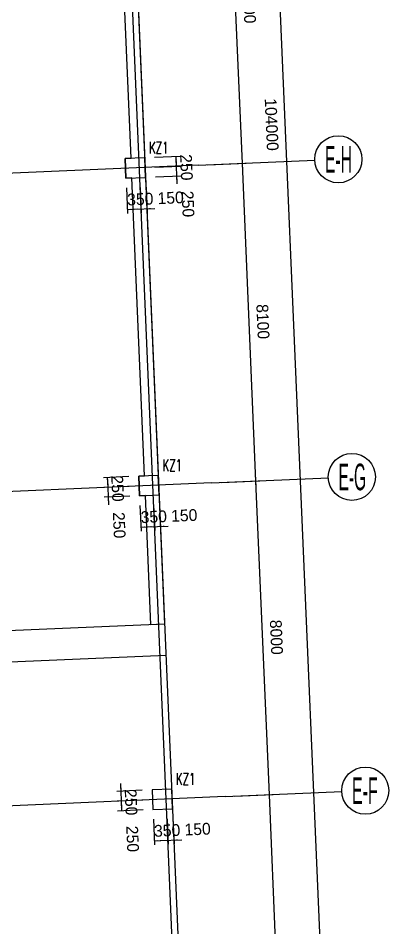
# Model space of a CAD drawing. Extents: x 19107 to 699106, y -67310 to 245688.
# Drawn here: x 657554 to 666996, y 117305 to 140480 of the extents above; entities that cross this region are included whole.
import ezdxf

# ---------------------------------------------------------------- set-up
doc = ezdxf.new("R2010")
doc.units = 0
doc.header["$LTSCALE"] = 100
doc.header["$MEASUREMENT"] = 0
for name, color, linetype in [('DIM', 3, 'Continuous'), ('DOTE', 253, 'Continuous'), ('L-AXIS', 3, 'Continuous')]:
    doc.layers.add(name, color=color, linetype=linetype)
doc.layers.add('Select Column Frame Position', color=7, linetype='Continuous', lineweight=0)
doc.styles.get("Standard").update_dxf_attribs({"font": 'standard'})
doc.styles.add('汉字', font='汉字')
doc.dimstyles.get("Standard").update_dxf_attribs({"dimtxt": 300, "dimasz": 100, "dimexe": 100, "dimexo": 250, "dimgap": 100, "dimtad": 0, "dimtoh": 1, "dimdec": 0, "dimdsep": 46, "dimcen": 0.09, "dimclrt": 7, "dimadec": 0, "dimazin": 0, "dimtfac": 1, "dimtdec": 4, "dimtofl": 0, "dimtmove": 0, "dimatfit": 3, "dimfxl": 1, "dimtolj": 1, "dimtzin": 0, "dimarcsym": 0})

# ---------------------------------------------------------------- blocks, each defined once
blk = doc.blocks.new('*D2978')
at = {"layer": 'L-AXIS', "color": 0, "linetype": 'ByBlock', "lineweight": -2}
for p, q in [((660161, 188896), (662275, 188986)), ((666609, 85077), (662175, 188982)), ((664596, 84991), (666709, 85081))]:
    blk.add_line(p, q, dxfattribs=at)
for points in [[(662175, 188982), (662196, 188883), (662162, 188881)], [(666609, 85077), (666589, 85176), (666622, 85177)]]:
    blk.add_solid(points, dxfattribs=at)
at = {"layer": 'L-AXIS', "color": 7, "linetype": 'Continuous', "lineweight": -2, "insert": (664010, 137770), "char_height": 300, "width": 1121.67, "attachment_point": 5, "rotation": 272.444, "style": '汉字'}
blk.add_mtext('104000', dxfattribs=at)
blk = doc.blocks.new('*D3307')
at = {"layer": 'L-AXIS', "color": 0, "linetype": 'ByBlock', "lineweight": -2}
for p, q in [((662046, 144736), (663024, 144778)), ((663265, 136781), (662924, 144774)), ((662387, 136743), (663365, 136785))]:
    blk.add_line(p, q, dxfattribs=at)
for points in [[(662924, 144774), (662945, 144674), (662911, 144673)], [(663265, 136781), (663244, 136880), (663277, 136882)]]:
    blk.add_solid(points, dxfattribs=at)
at = {"layer": 'L-AXIS', "color": 7, "linetype": 'Continuous', "lineweight": -2, "insert": (663444, 140792), "char_height": 300, "width": 780, "attachment_point": 5, "rotation": 272.444, "style": '汉字'}
blk.add_mtext('8000', dxfattribs=at)
blk = doc.blocks.new('_AXISO')
blk.add_circle((0, 0), 0.5)
blk = doc.blocks.new('*D2578')
at = {"layer": 'L-AXIS', "color": 0, "linetype": 'ByBlock', "lineweight": -2}
for p, q in [((662732, 128651), (663710, 128693)), ((663952, 120696), (663610, 128688)), ((663073, 120658), (664051, 120700))]:
    blk.add_line(p, q, dxfattribs=at)
for points in [[(663610, 128688), (663631, 128589), (663598, 128588)], [(663952, 120696), (663931, 120795), (663964, 120796)]]:
    blk.add_solid(points, dxfattribs=at)
at = {"layer": 'L-AXIS', "color": 7, "linetype": 'Continuous', "lineweight": -2, "insert": (664131, 124707), "char_height": 300, "width": 780, "attachment_point": 5, "rotation": 272.444, "style": '汉字'}
blk.add_mtext('8000', dxfattribs=at)
blk = doc.blocks.new('*D2900')
at = {"layer": 'L-AXIS', "color": 0, "linetype": 'ByBlock', "lineweight": -2}
for p, q in [((663073, 120658), (664051, 120700)), ((664293, 112703), (663952, 120696)), ((663415, 112665), (664393, 112707))]:
    blk.add_line(p, q, dxfattribs=at)
for points in [[(663952, 120696), (663972, 120596), (663939, 120595)], [(664293, 112703), (664272, 112802), (664305, 112804)]]:
    blk.add_solid(points, dxfattribs=at)
at = {"layer": 'L-AXIS', "color": 7, "linetype": 'Continuous', "lineweight": -2, "insert": (664472, 116714), "char_height": 300, "width": 780, "attachment_point": 5, "rotation": 272.444, "style": '汉字'}
blk.add_mtext('8000', dxfattribs=at)
blk = doc.blocks.new('*D3238')
at = {"layer": 'L-AXIS', "color": 0, "linetype": 'ByBlock', "lineweight": -2}
for p, q in [((662387, 136743), (663365, 136785)), ((663610, 128688), (663265, 136781)), ((662732, 128651), (663710, 128693))]:
    blk.add_line(p, q, dxfattribs=at)
for points in [[(663265, 136781), (663286, 136682), (663253, 136680)], [(663610, 128688), (663589, 128788), (663623, 128789)]]:
    blk.add_solid(points, dxfattribs=at)
at = {"layer": 'L-AXIS', "color": 7, "linetype": 'Continuous', "lineweight": -2, "insert": (663787, 132750), "char_height": 300, "width": 775, "attachment_point": 5, "rotation": 272.444, "style": '汉字'}
blk.add_mtext('8100', dxfattribs=at)
blk = doc.blocks.new('*D2664')
at = {"layer": 'DIM', "color": 0, "linetype": 'ByBlock', "lineweight": -2}
for p, q in [((660310, 136154), (660338, 135505)), ((660660, 136169), (660687, 135520)), ((660334, 135605), (660683, 135620))]:
    blk.add_line(p, q, dxfattribs=at)
for points in [[(660334, 135605), (660433, 135626), (660434, 135593)], [(660683, 135620), (660584, 135599), (660583, 135632)]]:
    blk.add_solid(points, dxfattribs=at)
at = {"layer": 'DIM', "color": 7, "linetype": 'Continuous', "lineweight": -2, "insert": (660663, 135869), "char_height": 300, "width": 566.67, "attachment_point": 5, "rotation": 2.444, "style": '汉字'}
blk.add_mtext('350', dxfattribs=at)
blk = doc.blocks.new('*D2984')
at = {"layer": 'DIM', "color": 0, "linetype": 'ByBlock', "lineweight": -2}
for p, q in [((660660, 136169), (660687, 135520)), ((660810, 136176), (660837, 135526)), ((660483, 135611), (661033, 135635))]:
    blk.add_line(p, q, dxfattribs=at)
for points in [[(660683, 135620), (660584, 135599), (660583, 135632)], [(660833, 135626), (660932, 135647), (660934, 135614)]]:
    blk.add_solid(points, dxfattribs=at)
at = {"layer": 'DIM', "color": 7, "linetype": 'Continuous', "lineweight": -2, "insert": (661437, 135902), "char_height": 300, "width": 476.67, "attachment_point": 5, "rotation": 2.444, "style": '汉字'}
blk.add_mtext('150', dxfattribs=at)
blk = doc.blocks.new('*D719')
at = {"layer": 'DIM', "color": 0, "linetype": 'ByBlock', "lineweight": -2}
for p, q in [((661607, 136260), (661579, 136909)), ((661038, 136686), (661687, 136714)), ((661049, 136436), (661698, 136464))]:
    blk.add_line(p, q, dxfattribs=at)
for points in [[(661588, 136709), (661567, 136809), (661600, 136810)], [(661598, 136460), (661619, 136360), (661586, 136359)]]:
    blk.add_solid(points, dxfattribs=at)
at = {"layer": 'DIM', "color": 7, "linetype": 'Continuous', "lineweight": -2, "insert": (661879, 135745), "char_height": 300, "width": 566.67, "attachment_point": 5, "rotation": 272.444, "style": '汉字'}
blk.add_mtext('250', dxfattribs=at)
blk = doc.blocks.new('*D1042')
at = {"layer": 'DIM', "color": 0, "linetype": 'ByBlock', "lineweight": -2}
for p, q in [((661027, 136936), (661677, 136963)), ((661588, 136709), (661577, 136959)), ((661038, 136686), (661687, 136714))]:
    blk.add_line(p, q, dxfattribs=at)
for points in [[(661577, 136959), (661598, 136860), (661565, 136859)], [(661588, 136709), (661567, 136809), (661600, 136810)]]:
    blk.add_solid(points, dxfattribs=at)
at = {"layer": 'DIM', "color": 7, "linetype": 'Continuous', "lineweight": -2, "insert": (661839, 136680), "char_height": 300, "width": 566.67, "attachment_point": 5, "rotation": 272.444, "style": '汉字'}
blk.add_mtext('250', dxfattribs=at)
blk = doc.blocks.new('*D110')
at = {"layer": 'DIM', "color": 0, "linetype": 'ByBlock', "lineweight": -2}
for p, q in [((660374, 128800), (659724, 128773)), ((659824, 128777), (659835, 128527)), ((660384, 128551), (659735, 128523))]:
    blk.add_line(p, q, dxfattribs=at)
for points in [[(659824, 128777), (659845, 128678), (659812, 128676)], [(659835, 128527), (659814, 128626), (659847, 128628)]]:
    blk.add_solid(points, dxfattribs=at)
at = {"layer": 'DIM', "color": 7, "linetype": 'Continuous', "lineweight": -2, "insert": (660086, 128498), "char_height": 300, "width": 566.67, "attachment_point": 5, "rotation": 272.444, "style": '汉字'}
blk.add_mtext('250', dxfattribs=at)
blk = doc.blocks.new('*D435')
at = {"layer": 'DIM', "color": 0, "linetype": 'ByBlock', "lineweight": -2}
for p, q in [((659826, 128727), (659854, 128078)), ((660384, 128551), (659735, 128523)), ((660395, 128301), (659746, 128273))]:
    blk.add_line(p, q, dxfattribs=at)
for points in [[(659835, 128527), (659814, 128626), (659847, 128628)], [(659846, 128277), (659866, 128178), (659833, 128177)]]:
    blk.add_solid(points, dxfattribs=at)
at = {"layer": 'DIM', "color": 7, "linetype": 'Continuous', "lineweight": -2, "insert": (660126, 127562), "char_height": 300, "width": 566.67, "attachment_point": 5, "rotation": 272.444, "style": '汉字'}
blk.add_mtext('250', dxfattribs=at)
blk = doc.blocks.new('*D3435')
at = {"layer": 'DIM', "color": 0, "linetype": 'ByBlock', "lineweight": -2}
for p, q in [((660655, 128062), (660683, 127412)), ((661005, 128077), (661033, 127427)), ((660679, 127512), (661029, 127527))]:
    blk.add_line(p, q, dxfattribs=at)
for points in [[(660679, 127512), (660778, 127533), (660780, 127500)], [(661029, 127527), (660929, 127506), (660928, 127540)]]:
    blk.add_solid(points, dxfattribs=at)
at = {"layer": 'DIM', "color": 7, "linetype": 'Continuous', "lineweight": -2, "insert": (661008, 127777), "char_height": 300, "width": 566.67, "attachment_point": 5, "rotation": 2.444, "style": '汉字'}
blk.add_mtext('350', dxfattribs=at)
blk = doc.blocks.new('*D3757')
at = {"layer": 'DIM', "color": 0, "linetype": 'ByBlock', "lineweight": -2}
for p, q in [((661005, 128077), (661033, 127427)), ((661155, 128083), (661183, 127434)), ((660829, 127519), (661378, 127542))]:
    blk.add_line(p, q, dxfattribs=at)
for points in [[(661029, 127527), (660929, 127506), (660928, 127540)], [(661178, 127534), (661278, 127554), (661279, 127521)]]:
    blk.add_solid(points, dxfattribs=at)
at = {"layer": 'DIM', "color": 7, "linetype": 'Continuous', "lineweight": -2, "insert": (661783, 127810), "char_height": 300, "width": 476.67, "attachment_point": 5, "rotation": 2.444, "style": '汉字'}
blk.add_mtext('150', dxfattribs=at)
blk = doc.blocks.new('*D2506')
at = {"layer": 'DIM', "color": 0, "linetype": 'ByBlock', "lineweight": -2}
for p, q in [((660157, 120984), (660185, 120335)), ((660715, 120808), (660065, 120780)), ((660726, 120558), (660076, 120530))]:
    blk.add_line(p, q, dxfattribs=at)
for points in [[(660165, 120784), (660144, 120883), (660178, 120885)], [(660176, 120534), (660197, 120435), (660164, 120434)]]:
    blk.add_solid(points, dxfattribs=at)
at = {"layer": 'DIM', "color": 7, "linetype": 'Continuous', "lineweight": -2, "insert": (660428, 120505), "char_height": 300, "width": 566.67, "attachment_point": 5, "rotation": 272.444, "style": '汉字'}
blk.add_mtext('250', dxfattribs=at)
blk = doc.blocks.new('*D2820')
at = {"layer": 'DIM', "color": 0, "linetype": 'ByBlock', "lineweight": -2}
for p, q in [((660726, 120558), (660076, 120530)), ((660176, 120534), (660187, 120285)), ((660736, 120308), (660087, 120280))]:
    blk.add_line(p, q, dxfattribs=at)
for points in [[(660176, 120534), (660197, 120435), (660164, 120434)], [(660187, 120285), (660166, 120384), (660199, 120385)]]:
    blk.add_solid(points, dxfattribs=at)
at = {"layer": 'DIM', "color": 7, "linetype": 'Continuous', "lineweight": -2, "insert": (660467, 119570), "char_height": 300, "width": 566.67, "attachment_point": 5, "rotation": 272.444, "style": '汉字'}
blk.add_mtext('250', dxfattribs=at)
blk = doc.blocks.new('*D3193')
at = {"layer": 'DIM', "color": 0, "linetype": 'ByBlock', "lineweight": -2}
for p, q in [((660997, 120069), (661024, 119420)), ((661346, 120084), (661374, 119435)), ((661020, 119520), (661370, 119534))]:
    blk.add_line(p, q, dxfattribs=at)
for points in [[(661020, 119520), (661119, 119540), (661121, 119507)], [(661370, 119534), (661271, 119514), (661269, 119547)]]:
    blk.add_solid(points, dxfattribs=at)
at = {"layer": 'DIM', "color": 7, "linetype": 'Continuous', "lineweight": -2, "insert": (661349, 119784), "char_height": 300, "width": 566.67, "attachment_point": 5, "rotation": 2.444, "style": '汉字'}
blk.add_mtext('350', dxfattribs=at)
blk = doc.blocks.new('*D882')
at = {"layer": 'DIM', "color": 0, "linetype": 'ByBlock', "lineweight": -2}
for p, q in [((661346, 120084), (661374, 119435)), ((661496, 120090), (661524, 119441)), ((661170, 119526), (661719, 119549))]:
    blk.add_line(p, q, dxfattribs=at)
for points in [[(661370, 119534), (661271, 119514), (661269, 119547)], [(661520, 119541), (661619, 119562), (661620, 119528)]]:
    blk.add_solid(points, dxfattribs=at)
at = {"layer": 'DIM', "color": 7, "linetype": 'Continuous', "lineweight": -2, "insert": (662124, 119817), "char_height": 300, "width": 476.67, "attachment_point": 5, "rotation": 2.444, "style": '汉字'}
blk.add_mtext('150', dxfattribs=at)
blk = doc.blocks.new('后浇带现场')
at = {"color": 6, "lineweight": 30}
for points in [[(844284, 652084), (826695, 651333)], [(844318, 651285), (826212, 650512)]]:
    blk.add_lwpolyline(points, dxfattribs=at)

msp = doc.modelspace()

# ---------------------------------------------------------------- linework, layer by layer
at = {"color": 6, "lineweight": 30}
msp.add_lwpolyline([(476181.3, 232428.8), (494258.1, 233154.4), (494258.1, 231537.9), (540808.1, 231537.9), (540808.1, 232387.9), (590208.1, 232387.9), (590208.1, 232187.9), (593108.1, 232187.9), (593108.1, 230737.9), (608058.1, 230737.9), (608058.1, 231687.9), (648158.1, 231687.9), (648158.1, 230737.9), (657058.1, 230737.9), (657158.1, 196187.9), (658248.2, 196187.9), (663075.9, 83077.9), (659946, 47787.8), (654318.1, 48286.9), (653832.2, 42808.4), (496133.5, 56794.9), (482757.4, 68610.1), (476181.3, 232428.8)], dxfattribs=at)
at = {"color": 3, "lineweight": 30}
msp.add_lwpolyline([(658350.6, 193787.9), (661285.3, 125041.9), (660935.2, 125026.9), (660794.7, 128317.9), (660644.8, 128311.5), (660623.5, 128811.1), (660773.4, 128817.5), (660449.3, 136410.6), (660299.4, 136404.2), (660278.1, 136903.7), (660428, 136910.1), (660108.1, 144403.3), (660095.3, 144703)], dxfattribs=at)
at = {"layer": 'DOTE'}
for p, q in [((662925.6, 83081.3), (658102.3, 196087.9)), ((662137.1, 136732.8), (655043.5, 136430.1)), ((662482.5, 128640.2), (649394.4, 128081.6)), ((662823.6, 120647.5), (649735.5, 120088.9))]:
    msp.add_line(p, q, dxfattribs=at)
at = {"layer": 'L-AXIS'}
for p, q in [((662137.1, 136732.8), (665109.8, 136859.7)), ((662482.5, 128640.2), (665455.2, 128767.1)), ((662823.6, 120647.5), (665796.3, 120774.4))]:
    msp.add_line(p, q, dxfattribs=at)
at = {"layer": 'Select Column Frame Position', "color": 7, "linetype": 'Continuous', "lineweight": -3}
for points in [[(660299.4, 136404.2), (660799, 136425.5), (660777.6, 136925), (660278.1, 136903.7), (660299.4, 136404.2)], [(660644.8, 128311.5), (661144.4, 128332.9), (661123, 128832.4), (660623.5, 128811.1), (660644.8, 128311.5)], [(660986, 120318.8), (661485.5, 120340.1), (661464.2, 120839.7), (660964.6, 120818.4), (660986, 120318.8)]]:
    msp.add_lwpolyline(points, dxfattribs=at)

# ---------------------------------------------------------------- block references
at = {"color": 3, "lineweight": 30}
msp.add_blockref('后浇带现场', (-182998.7, -527042.1), dxfattribs=at)
at = {"layer": 'L-AXIS'}
ref = msp.add_blockref('_AXISO', (665709.2, 136885.3), dxfattribs=dict(at, xscale=1199.999999999997, yscale=1200, rotation=359.999645787379))
ref.add_attrib('A', 'E-H', (665369.8, 136545.9), dxfattribs={"height": 678.82, "style": '汉字', "width": 0.440678})
ref = msp.add_blockref('_AXISO', (666054.6, 128792.7), dxfattribs=dict(at, xscale=1199.999999999997, yscale=1200, rotation=359.999645787379))
ref.add_attrib('A', 'E-G', (665715.2, 128453.3), dxfattribs={"height": 678.82, "style": '汉字', "width": 0.433333})
ref = msp.add_blockref('_AXISO', (666395.8, 120799.9), dxfattribs=dict(at, xscale=1199.999999999997, yscale=1200, rotation=359.999645787379))
ref.add_attrib('A', 'E-F', (666056.4, 120460.5), dxfattribs={"height": 678.82, "style": '汉字', "width": 0.448276})

# ---------------------------------------------------------------- texts
at = {"color": 200, "linetype": 'Continuous', "lineweight": -3, "width": 0.7}
for p in [(660883.7, 137031.1), (661229.1, 128938.5), (661570.3, 120945.8)]:
    msp.add_text('KZ1', height=300, dxfattribs=at).set_placement(p)

# ---------------------------------------------------------------- dimensions: what is measured, and where the dimension line sits
at = {"layer": 'DIM', "color": 200}
for p1, p2, picture, middle in [((660788.3, 136675.3), (660777.6, 136925), '*D1042', (661817.4, 137187.7)), ((660799, 136425.5), (660788.3, 136675.3), '*D719', (661857.3, 136252.4)), ((660299.4, 136404.2), (660649.1, 136419.1), '*D2664', (660105, 135845.4)), ((660649.1, 136419.1), (660799, 136425.5), '*D2984', (661024.2, 135884.6)), ((660623.5, 128811.1), (660634.2, 128561.3), '*D110', (660064.7, 129005.5)), ((660634.2, 128561.3), (660644.8, 128311.5), '*D435', (660104.6, 128070.2)), ((660644.8, 128311.5), (660994.5, 128326.5), '*D3435', (660450.4, 127752.7)), ((660994.5, 128326.5), (661144.4, 128332.9), '*D3757', (661369.6, 127792)), ((660964.6, 120818.4), (660975.3, 120568.6), '*D2506', (660405.8, 121012.8)), ((660975.3, 120568.6), (660986, 120318.8), '*D2820', (660445.8, 120077.5)), ((660986, 120318.8), (661335.6, 120333.7), '*D3193', (660791.5, 119760)), ((661335.6, 120333.7), (661485.5, 120340.1), '*D882', (661710.7, 119799.2))]:
    dim = msp.add_aligned_dim(p1=p1, p2=p2, distance=-800, dimstyle='Standard', dxfattribs=at)
    dim.commit()
    dim.dimension.update_dxf_attribs({"geometry": picture, "text_midpoint": middle})
at = {"layer": 'L-AXIS'}
for base, p1, p2, picture, middle in [((662174.6, 188982), (664346, 84980), (659911.1, 188885.4), '*D2978', (664010.1, 137769.9)), ((662923.8, 144773.7), (662137.1, 136732.8), (661795.9, 144725.6), '*D3307', (663444.1, 140792.3)), ((663265, 136781), (662482.5, 128640.2), (662137.1, 136732.8), '*D3238', (663787.4, 132749.6)), ((663610.4, 128688.3), (662823.6, 120647.5), (662482.5, 128640.2), '*D2578', (664130.6, 124706.9)), ((663951.5, 120695.6), (663164.8, 112654.8), (662823.6, 120647.5), '*D2900', (664471.8, 116714.2))]:
    dim = msp.add_linear_dim(base=base, p1=p1, p2=p2, angle=92.44399, dimstyle='Standard', dxfattribs=at)
    dim.commit()
    dim.dimension.update_dxf_attribs({"geometry": picture, "text_midpoint": middle})

doc.saveas('drawing.dxf')
